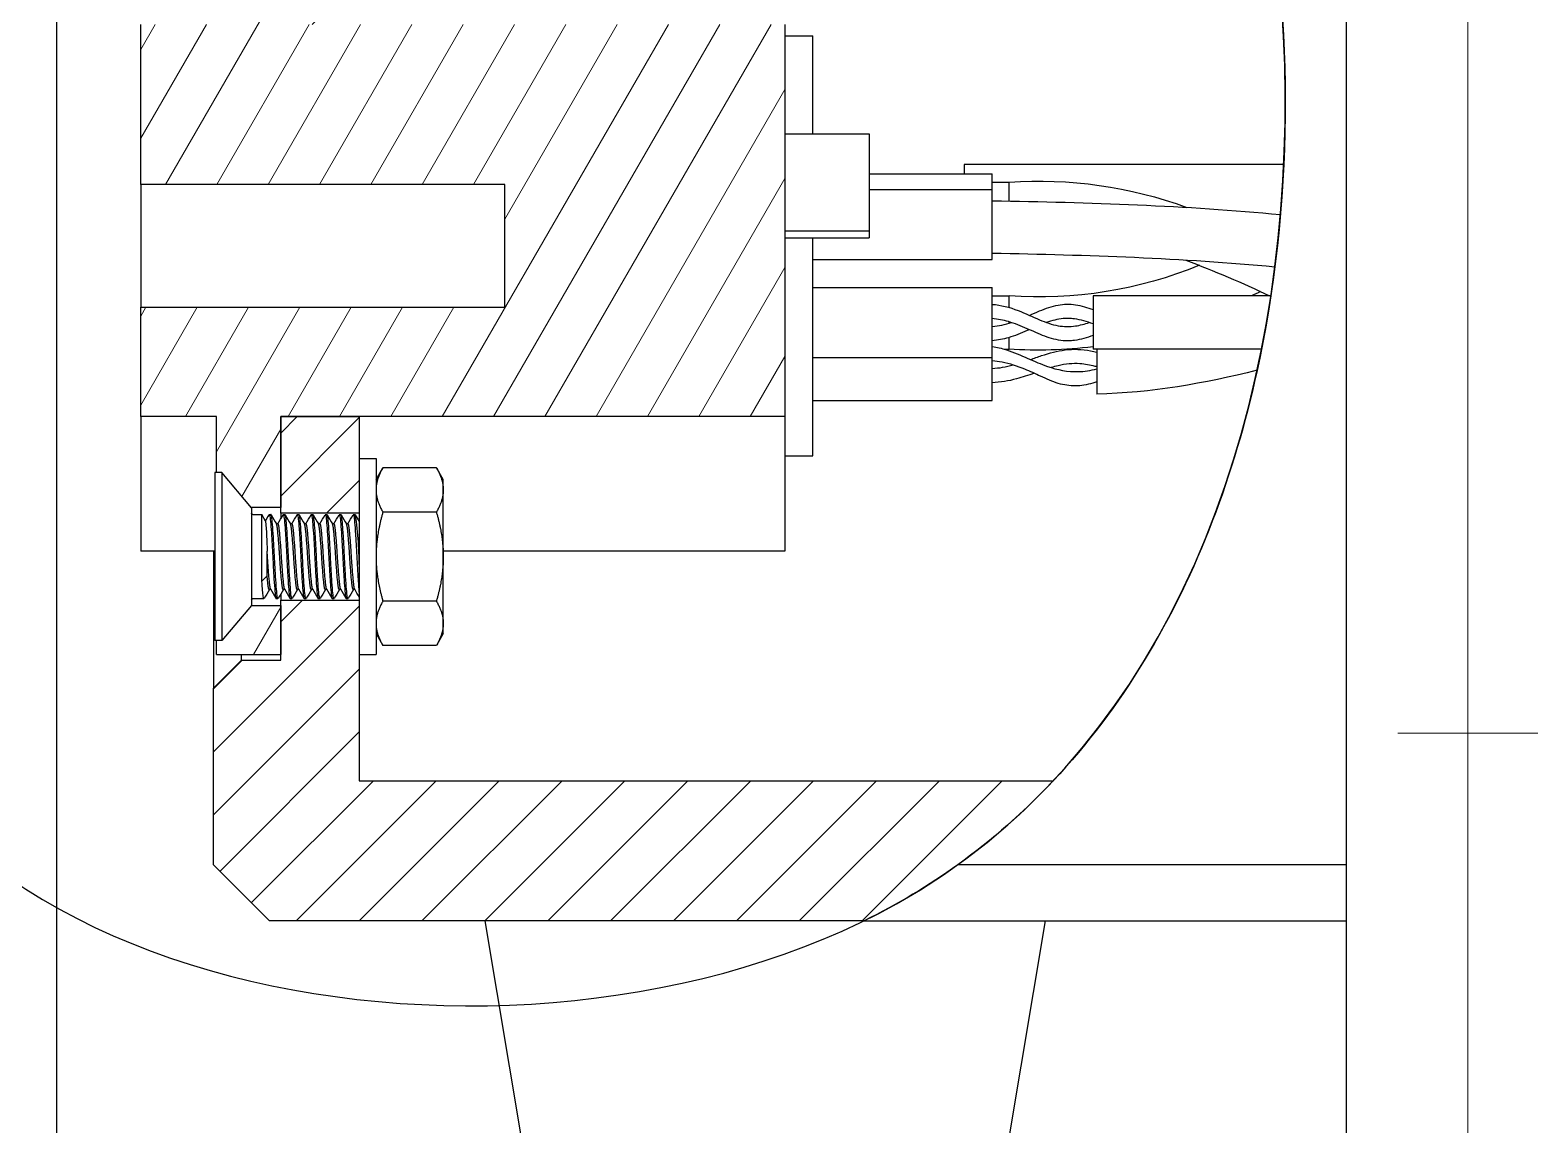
# Model space of a CAD drawing. Header units: millimetres. Extents: x 0 to 297, y 0 to 214.
# Drawn here: x 184.3 to 292, y 72 to 150.2 of the extents above; entities that cross this region are included whole.
import ezdxf

# ---------------------------------------------------------------- set-up
doc = ezdxf.new("R2010")
doc.units = ezdxf.units.MM
doc.header["$LTSCALE"] = 0.75
for name, color, linetype, lineweight in [('BORDER', 7, 'Continuous', 13), ('Breakout Section', 7, 'Continuous', 25), ('Crop Outlines', 7, 'ZIGZAG', 13), ('Crop Window', 7, 'Continuous', 25), ('Visible', 7, 'Continuous', 25)]:
    doc.layers.add(name, color=color, linetype=linetype, lineweight=lineweight)
doc.layers.add('Hatching', color=18, linetype='Continuous', lineweight=18, true_color=0x000000)
doc.linetypes.add('ZIGZAG', pattern='A,0.00254,-5.08,[131,ltypeshp.shx,S=5.08,R=0,X=-5.08,Y=0],-10.16,[131,ltypeshp.shx,S=5.08,R=180,X=5.08,Y=0],-5.08', length=20.32254)

# ---------------------------------------------------------------- blocks, each defined once
blk = doc.blocks.new('ISO_A4(L)_SHEET')
at = {"layer": 'BORDER'}
for p, q in [((287, 10), (287, 200)), ((292, 100), (282, 100))]:
    blk.add_line(p, q, dxfattribs=at)
blk = doc.blocks.new('*C7')
at = {"layer": 'Crop Window', "transparency": 33554432}
blk.add_lwpolyline([(186.244682, 68.601484), (186.244682, 197.001484), (278.304116, 197.001484), (278.304116, 68.601484)], close=True, dxfattribs=at)
blk = doc.blocks.new('*O10')
at = {"layer": 'Crop Outlines', "ltscale": 0.3}
for p, q in [((278.304116, 193.001484), (278.304116, 197.001484)), ((278.304116, 181.601484), (278.304116, 193.001484)), ((278.304116, 140.601484), (278.304116, 181.601484)), ((278.304116, 90.601484), (278.304116, 140.601484)), ((278.304116, 86.601484), (278.304116, 90.601484))]:
    blk.add_line(p, q, dxfattribs=at)

msp = doc.modelspace()

# ---------------------------------------------------------------- hatches: boundary and pattern name
at = {"layer": 'Hatching'}
h = msp.add_hatch(dxfattribs=at)
h.set_pattern_fill('ANSI31', color=256, style=0)
h.set_pattern_definition([(45, (0, 0), (-2.245064030267288, 2.245064030267288), [])])
edge = h.paths.add_edge_path(flags=0)
edge.add_line((202.24468156034, 150.6000549425172), (207.84468156034, 150.6000549425172))
edge.add_line((207.84468156034, 150.6000549425172), (207.84468156034, 181.6014835868408))
edge.add_line((201.8789961353907, 181.6014835868408), (207.84468156034, 181.6014835868408))
edge.add_line((206.8789961353911, 186.6014835868395), (201.8789961353907, 181.6014835868408))
edge.add_line((197.44468156034, 186.6014835868395), (206.8789961353911, 186.6014835868395))
edge.add_line((197.44468156034, 170.0014835868395), (197.44468156034, 186.6014835868395))
edge.add_line((199.44468156034, 168.0014835868395), (197.44468156034, 170.0014835868395))
edge.add_line((199.44468156034, 168.0014835868395), (202.24468156034, 168.0014835868395))
edge.add_line((202.24468156034, 168.0014835868395), (202.24468156034, 150.6000549425172))
edge = h.paths.add_edge_path(flags=0)
edge.add_line((207.84468156034, 96.60148358683949), (207.84468156034, 109.5014835868395))
edge.add_line((207.84468156034, 109.5014835868395), (202.24468156034, 109.5014835868395))
edge.add_line((202.24468156034, 109.5014835868395), (202.24468156034, 105.2014835868395))
edge.add_line((202.24468156034, 105.2014835868395), (199.44468156034, 105.2014835868395))
edge.add_line((199.44468156034, 105.2014835868395), (197.44468156034, 103.2014835868397))
edge.add_line((197.44468156034, 103.2014835868397), (197.44468156034, 90.60148358683948))
edge.add_line((197.44468156034, 90.60148358683948), (201.44468156034, 86.60148358683949))
edge.add_line((201.44468156034, 86.60148358683949), (243.9009896292354, 86.6014835868395))
edge.add_spline(control_points=[(243.9009896292354, 86.60148358683949), (246.3193652980258, 87.78821001353509), (248.5324737055122, 89.1224512662513), (250.5880764312827, 90.60148358683949)], knot_values=[0.0693507727793207, 0.0693507727793207, 0.0693507727793207, 0.0693507727793207, 0.5112184301370726, 0.5112184301370726, 0.5112184301370726, 0.5112184301370726], degree=3, periodic=0)
edge.add_spline(control_points=[(250.5880764312827, 90.60148358683949), (253.0484598131086, 92.37176074065805), (255.3190414181598, 94.37495371804329), (257.4023670131112, 96.59467040065984), (257.4055631613344, 96.59807677671347), (257.408758794931, 96.60148358677085)], knot_values=[4.318855375816085, 4.318855375816085, 4.318855375816085, 4.318855375816085, 4.72297169434341, 4.72297169434341, 4.723592724905296, 4.723592724905296, 4.723592724905296, 4.723592724905296], degree=3, periodic=0)
edge.add_line((257.408758794931, 96.60148358677085), (207.84468156034, 96.60148358683949))
h.paths.add_polyline_path([(202.24468156034, 115.7014835868395), (207.84468156034, 115.7014835868395), (207.84468156034, 122.6029122311618), (202.24468156034, 122.6029122311618)], flags=0)
h = msp.add_hatch(dxfattribs=at)
h.set_pattern_fill('ANSI31', color=256, angle=15, style=0)
h.set_pattern_definition([(60, (0, 0), (-2.749630657015592, 1.5875), [])])
h.paths.add_polyline_path([(198.0446501027049, 106.6014835868399), (197.6446815603399, 106.6014835868399), (197.6446815603399, 105.6014835868397), (202.2446815603399, 105.6014835868397), (202.2446815603399, 109.1014835868397), (200.1446501027049, 109.1014835868397), (200.1306612189385, 109.0874948288028)], flags=0)
edge = h.paths.add_edge_path(flags=0)
edge.add_line((192.2446815603399, 130.4140013931085), (218.2446815603399, 130.4140013931085))
edge.add_line((192.2446815603399, 122.6029122311621), (192.2446815603399, 130.4140013931085))
edge.add_line((197.6446815603399, 122.6029122311621), (192.2446815603399, 122.6029122311621))
edge.add_line((197.6446815603399, 118.6014835868399), (197.6446815603399, 122.6029122311621))
edge.add_line((198.0446501027048, 118.6014835868399), (197.6446815603399, 118.6014835868399))
edge.add_line((200.1306612189409, 116.1154723448742), (198.0446501027048, 118.6014835868399))
edge.add_line((200.1446501027049, 116.1014835868397), (200.1306612189409, 116.1154723448742))
edge.add_line((202.2446815603399, 116.1014835868397), (200.1446501027049, 116.1014835868397))
edge.add_line((202.2446815603399, 122.6029122311621), (202.2446815603399, 116.1014835868397))
edge.add_line((238.2446815603399, 122.6029122311621), (202.2446815603399, 122.6029122311621))
edge.add_line((238.2446815603399, 150.6000549425173), (238.2446815603399, 122.6029122311621))
edge.add_line((202.2446815603399, 150.6000549425173), (238.2446815603399, 150.6000549425173))
edge.add_line((202.2446815603399, 167.6014835868397), (202.2446815603399, 150.6000549425173))
edge.add_line((197.6446815603399, 167.6014835868397), (202.2446815603399, 167.6014835868397))
edge.add_line((197.6446815603399, 150.6000549425173), (197.6446815603399, 167.6014835868397))
edge.add_line((192.2446815603399, 150.6000549425173), (197.6446815603399, 150.6000549425173))
edge.add_line((192.2446815603399, 139.1889657805709), (192.2446815603399, 150.6000549425173))
edge.add_line((218.2446815603399, 139.1889657805709), (192.2446815603399, 139.1889657805709))
edge.add_line((218.2446815603399, 130.4140013931085), (218.2446815603399, 139.1889657805709))

# ---------------------------------------------------------------- linework, layer by layer
at = {"layer": 'Breakout Section', "transparency": 33554432}
msp.add_open_spline([(173.8394895117567, 174.9314690643713, 167.9991811031286), (162.962095549413, 174.9525402830328, 167.9991811031286), (215.0918997829798, 214.7290575024078, 167.9991811031286), (277.9464412430489, 207.9629080729844, 167.9991811031286), (285.6515171764619, 61.59111138411664, 167.9991811031286), (134.0319067806844, 87.35072809137225, 167.9991811031286), (194.8784407107244, 174.8907133150821, 167.9991811031286), (173.8394895117568, 174.9314690643712, 167.9991811031286)], degree=3, knots=[0, 0, 0, 0, 32.61077154173087, 91.66041328903849, 202.6837762916687, 282.9679884740416, 346.0434303861589, 346.0434303861589, 346.0434303861589, 346.0434303861589], dxfattribs=at)
at = {"layer": 'Visible', "extrusion": (0, 1, 0)}
for p, q in [((192.244682, 139.188966), (192.244682, 150.600055)), ((238.244682, 150.600055), (238.244682, 122.602912)), ((238.244682, 149.801484), (240.244682, 149.801484)), ((240.244682, 142.801484), (240.244682, 149.801484)), ((238.244682, 142.801484), (244.244682, 142.801484)), ((244.244682, 142.801484), (244.244682, 135.87328)), ((251.044682, 140.601484), (251.044682, 139.941484)), ((273.85528, 140.601484), (251.044682, 140.601484)), ((218.244682, 139.188966), (192.244682, 139.188966)), ((192.244682, 139.188966), (192.244682, 130.414001)), ((218.244682, 130.414001), (218.244682, 139.188966)), ((244.244682, 139.941484), (253.044682, 139.941484)), ((253.044682, 138.821484), (253.044682, 139.941484)), ((253.044682, 139.341484), (254.244682, 139.341484)), ((254.244682, 137.998853), (254.244682, 139.341484)), ((254.244682, 137.998853), (254.244682, 139.341484)), ((244.244682, 138.821484), (253.044682, 138.821484)), ((253.044682, 133.821484), (253.044682, 138.821484)), ((238.244682, 135.87328), (244.244682, 135.87328)), ((244.244682, 135.87328), (244.244682, 135.37328)), ((238.244682, 135.37328), (244.244682, 135.37328)), ((240.244682, 119.801484), (240.244682, 135.37328)), ((240.244682, 133.821484), (253.044682, 133.821484)), ((240.244682, 131.821484), (253.044682, 131.821484)), ((253.044682, 126.821484), (253.044682, 131.821484)), ((192.244682, 130.414001), (218.244682, 130.414001)), ((192.244682, 122.602912), (192.244682, 130.414001)), ((253.044682, 131.221484), (254.244682, 131.221484)), ((254.244682, 130.395113), (254.244682, 131.221484)), ((254.244682, 130.395113), (254.244682, 131.221484)), ((260.244682, 131.221484), (260.244682, 127.421484)), ((272.935887, 131.221484), (260.244682, 131.221484)), ((254.244682, 129.269054), (254.244682, 129.375887)), ((254.244682, 129.269054), (254.244682, 129.375887)), ((254.244682, 127.421484), (254.244682, 128.24588)), ((254.244682, 127.421484), (254.244682, 128.24588)), ((253.891717, 127.421484), (254.244682, 127.421484)), ((272.271277, 127.421484), (260.244682, 127.421484)), ((260.512069, 127.421484), (260.512069, 124.208202)), ((240.244682, 126.821484), (253.044682, 126.821484)), ((253.044682, 123.761484), (253.044682, 126.821484)), ((240.244682, 123.761484), (253.044682, 123.761484)), ((197.644682, 122.602912), (192.244682, 122.602912)), ((192.244682, 122.602912), (192.244682, 113.001484)), ((197.644682, 118.601484), (197.644682, 122.602912)), ((202.244682, 122.602912), (202.244682, 116.101484)), ((238.244682, 122.602912), (202.244682, 122.602912)), ((202.244682, 115.701484), (202.244682, 122.602912)), ((202.244682, 122.602912), (207.844682, 122.602912)), ((207.844682, 122.602912), (207.844682, 119.601484)), ((238.244682, 122.602912), (238.244682, 113.001484)), ((207.844682, 119.601484), (207.844682, 105.601484)), ((207.844682, 119.601484), (209.044682, 119.601484)), ((209.044682, 119.601484), (209.044682, 105.601484)), ((238.244682, 119.801484), (240.244682, 119.801484)), ((197.54465, 118.601484), (197.54465, 106.601484)), ((198.04465, 118.601484), (197.54465, 118.601484)), ((198.04465, 118.601484), (198.04465, 106.601484)), ((200.14465, 116.098801), (198.04465, 118.601484)), ((209.044682, 118.101484), (209.535922, 118.952337)), ((213.353441, 118.952337), (209.535922, 118.952337)), ((213.844682, 118.101484), (213.353441, 118.952337)), ((213.844682, 117.364623), (213.844682, 118.101484)), ((213.844682, 112.601484), (213.844682, 117.364623)), ((200.14465, 116.101484), (200.130661, 116.115472)), ((202.244682, 116.101484), (200.14465, 116.101484)), ((200.14465, 116.098801), (200.14465, 116.101484)), ((200.14465, 116.098801), (200.14465, 109.104166)), ((200.2384, 115.601484), (200.89465, 115.601484)), ((200.89465, 110.849195), (200.89465, 115.601484)), ((201.15715, 115.14682), (200.89465, 115.601484)), ((201.41965, 115.601484), (201.54465, 115.601484)), ((207.844682, 115.701484), (202.244682, 115.701484)), ((202.244682, 115.701484), (202.244682, 115.313665)), ((202.41965, 115.601484), (202.54465, 115.601484)), ((203.41965, 115.601484), (203.54465, 115.601484)), ((204.41965, 115.601484), (204.54465, 115.601484)), ((205.41965, 115.601484), (205.54465, 115.601484)), ((206.41965, 115.601484), (206.54465, 115.601484)), ((207.41965, 115.601484), (207.54465, 115.601484)), ((213.353441, 115.77691), (209.535922, 115.77691)), ((202.04465, 114.951965), (201.929773, 114.951965)), ((203.04465, 114.951965), (202.929773, 114.951965)), ((204.04465, 114.951965), (203.929773, 114.951965)), ((205.04465, 114.951965), (204.929773, 114.951965)), ((206.04465, 114.951965), (205.929773, 114.951965)), ((207.04465, 114.951965), (206.929773, 114.951965)), ((197.54465, 113.001484), (192.244682, 113.001484)), ((197.444682, 113.001484), (197.444682, 112.601479)), ((197.444682, 112.601479), (197.444682, 103.201484)), ((201.26965, 111.228576), (201.26965, 112.989938)), ((238.244682, 113.001484), (213.844682, 113.001484)), ((213.844682, 107.838344), (213.844682, 112.601484)), ((201.26965, 111.228576), (200.89465, 110.849195)), ((201.534528, 110.251003), (201.41965, 110.251003)), ((202.244682, 109.932471), (202.244682, 109.501484)), ((202.534528, 110.251003), (202.41965, 110.251003)), ((203.534528, 110.251003), (203.41965, 110.251003)), ((204.534528, 110.251003), (204.41965, 110.251003)), ((205.534528, 110.251003), (205.41965, 110.251003)), ((206.534528, 110.251003), (206.41965, 110.251003)), ((207.534528, 110.251003), (207.41965, 110.251003)), ((200.14465, 109.104166), (198.04465, 106.601484)), ((200.130661, 109.087495), (200.14465, 109.101484)), ((200.14465, 109.101484), (200.14465, 109.104166)), ((200.14465, 109.101484), (202.244682, 109.101484)), ((200.2384, 109.601484), (200.89465, 109.601484)), ((200.89465, 109.601484), (200.89465, 109.635426)), ((200.903154, 109.616214), (200.89465, 109.601484)), ((200.903758, 109.615152), (200.899184, 109.62304)), ((200.91965, 109.601484), (201.04465, 109.601484)), ((201.91965, 109.601484), (202.04465, 109.601484)), ((202.244682, 109.501484), (207.844682, 109.501484)), ((202.244682, 105.201484), (202.244682, 109.501484)), ((202.244682, 109.101484), (202.244682, 105.601484)), ((202.91965, 109.601484), (203.04465, 109.601484)), ((203.91965, 109.601484), (204.04465, 109.601484)), ((204.91965, 109.601484), (205.04465, 109.601484)), ((205.91965, 109.601484), (206.04465, 109.601484)), ((206.91965, 109.601484), (207.04465, 109.601484)), ((213.353441, 109.426057), (209.535922, 109.426057)), ((213.844682, 107.101484), (213.844682, 107.838344)), ((198.04465, 106.601484), (197.54465, 106.601484)), ((197.644682, 105.601484), (197.644682, 106.601484)), ((209.044682, 107.101484), (209.535922, 106.250631)), ((213.844682, 107.101484), (213.353441, 106.250631)), ((197.644682, 105.601484), (202.244682, 105.601484)), ((199.444682, 105.201484), (199.444682, 105.601484)), ((207.844682, 105.601484), (207.844682, 96.601484)), ((207.844682, 105.601484), (209.044682, 105.601484)), ((213.353441, 106.250631), (209.535922, 106.250631)), ((199.444682, 105.201484), (197.444682, 103.201484)), ((199.444682, 105.201484), (202.244682, 105.201484)), ((197.444682, 90.601484), (197.444682, 103.201484)), ((207.844682, 96.601484), (257.408759, 96.601484)), ((201.444682, 86.601484), (197.444682, 90.601484)), ((278.304116, 90.601484), (250.588076, 90.601484)), ((224.844682, 86.601484), (201.444682, 86.601484)), ((219.426881, 71.108287), (216.844682, 86.601484)), ((243.90099, 86.601484), (224.844682, 86.601484)), ((243.90099, 86.601484), (278.304116, 86.601484)), ((254.262482, 71.108287), (256.844682, 86.601484))]:
    msp.add_line(p, q, dxfattribs=at)
at = {"layer": 'Visible', "extrusion": (2e-16, 0, -1)}
for centre, radius, start, end in [((-256.374205, 108.729962), 30.68582766808495, 86.020568, 110.11878), ((-243.232238, 69.800534), 68.18869763634297, 110.27243, 115.743211), ((-256.377918, 161.306703), 30.16150774890195, 247.671826, 274.055852), ((-256.369812, 158.281144), 30.93274659138561, 262.803792, 273.939416), ((-200.2384, 115.695234), 0.09375, 270, 0), ((-179.887163, 111.642933), 27.94536797302452, 171.854711, 179.983761), ((-176.112628, 112.828579), 25.15385966502632, 174.711501, 179.632507), ((-200.2384, 109.507734), 0.09375, 0, 90)]:
    msp.add_arc(centre, radius, start, end, dxfattribs=at)
at = {"layer": 'Visible'}
for points, knots in [([(266.7617930775596, 181.6014835868405), (269.2883902211979, 175.734849170471), (271.2020530313057, 169.2304388521442), (274.5552738146507, 150.4702984354733), (274.537849399374, 137.6318904811127), (270.3360468322935, 118.5541677659978), (267.7366827475708, 111.4922616605119), (262.0229348437133, 102.1019033782636), (259.8640546672323, 99.21751973659362), (255.3190414181554, 94.37495371804329), (253.0484598131043, 92.37176074065805), (250.5880764312788, 90.60148358683949)], [0.3268708857280615, 0.3268708857280615, 0.3268708857280615, 0.3268708857280615, 1.24631447015378, 1.24631447015378, 2.858114401011116, 2.858114401011116, 3.840611870417506, 3.840611870417506, 4.319476406377971, 4.319476406377971, 4.723592724905296, 4.723592724905296, 4.723592724905296, 4.723592724905296]), ([(253.0446815603355, 130.6188932521266), (253.6606830997552, 130.5751159671615), (254.2819030297396, 130.411220267565), (255.3962233626917, 129.977460208587), (255.9079294345174, 129.7289072919669), (256.8530345592808, 129.330793983327), (257.3001039236551, 129.1725260825742), (258.1575798321865, 129.0187234074599), (258.578646249247, 129.0135322485305), (259.3153382450182, 129.1244157182007), (259.6378239089536, 129.2119219429763), (259.9601221289849, 129.3213025796777)], [0.6667456304042831, 0.6667456304042831, 0.6667456304042831, 0.6667456304042831, 0.7658713672856584, 0.7658713672856584, 0.848747099627764, 0.848747099627764, 0.921809834650987, 0.921809834650987, 0.9907168894665858, 0.9907168894665858, 1.043384153651822, 1.043384153651822, 1.043384153651822, 1.043384153651822]), ([(255.6947898097569, 129.8320835868456), (255.9344018558404, 129.9390720099918), (256.1733574494974, 130.0470679996593), (256.8530345592371, 130.3333731903531), (257.3001039236114, 130.4916410911101), (258.1575798321355, 130.6454437662345), (258.578646249196, 130.6506349251701), (259.4093085404347, 130.5256074815456), (259.8280229994852, 130.3972914879329), (260.2446815603252, 130.2410042609889)], [0.8096659005842948, 0.8096659005842948, 0.8096659005842948, 0.8096659005842948, 0.848747099626885, 0.848747099626885, 0.9218098346498365, 0.9218098346498365, 0.9907168894649045, 0.9907168894649045, 1.058891821365043, 1.058891821365043, 1.058891821365043, 1.058891821365043]), ([(260.2446815603034, 128.4020858031325), (259.7980318670234, 128.2350574976651), (259.3493175622279, 128.0996451453886), (258.8408358531633, 128.0342210888475), (258.7738468267089, 128.0272902057852), (258.5055911842428, 128.0065845689414), (258.3039720556517, 128.0071752885567), (257.6676380041718, 128.0611653802956), (257.2271157754294, 128.1799773726324), (256.3768035141329, 128.4992704794221), (255.9570457951922, 128.6957398952769), (255.102110249707, 129.073926148844), (254.6579550204224, 129.2560830759599), (253.8285058516085, 129.4966834809553), (253.4365831517935, 129.5690949254116), (253.0446815603391, 129.5973784048474)], [1.037689371870492, 1.037689371870492, 1.037689371870492, 1.037689371870492, 1.110576737918217, 1.110576737918217, 1.121638381115877, 1.121638381115877, 1.154903371801295, 1.154903371801295, 1.226963282019069, 1.226963282019069, 1.295435008866632, 1.295435008866632, 1.367277386661116, 1.367277386661116, 1.43019008301973, 1.43019008301973, 1.43019008301973, 1.43019008301973]), ([(260.2446815603107, 129.2196813705563), (259.7980318670015, 129.3867096760391), (259.349317562177, 129.522122028325), (258.8408358531014, 129.587546084857), (258.7738468266725, 129.5944769679162), (258.5055911842974, 129.6151826047519), (258.3039720557754, 129.6145918851415), (257.70737419742, 129.5639732312922), (257.3074876157734, 129.4627962027899), (256.9105967333853, 129.3217465073659)], [1.037689371868397, 1.037689371868397, 1.037689371868397, 1.037689371868397, 1.11057673792138, 1.11057673792138, 1.121638381115246, 1.121638381115246, 1.154903371789204, 1.154903371789204, 1.220386216727899, 1.220386216727899, 1.220386216727899, 1.220386216727899]), ([(255.6958300656333, 128.8108835868456), (255.6438062560847, 128.787631066989), (255.5918066495433, 128.7644613862496), (255.1021102499217, 128.5478410249341), (254.6579550206479, 128.3656840978059), (253.8285058517649, 128.1250836927501), (253.4365831518698, 128.0526722482654), (253.0446815603355, 128.0243887688218)], [1.286907220472206, 1.286907220472206, 1.286907220472206, 1.286907220472206, 1.295435008853994, 1.295435008853994, 1.367277386647176, 1.367277386647176, 1.430190083019059, 1.430190083019059, 1.430190083019059, 1.430190083019059]), ([(253.0446815603355, 127.60256720713), (253.3804466749025, 127.5582461341903), (253.7171352737278, 127.4792456551293), (254.5651528953167, 127.209278031533), (255.0862335291167, 126.9765433419358), (256.0559827829202, 126.5480484361562), (256.5167590837845, 126.3485588888807), (257.6967487041911, 125.9428821144153), (258.4410518600525, 125.7943624906096), (259.6215137270665, 125.8249918913921), (260.0703383716064, 125.8961925642045), (260.5120691443808, 126.0125986773585)], [0.6747471880967771, 0.6747471880967771, 0.6747471880967771, 0.6747471880967771, 0.729496439632949, 0.729496439632949, 0.8131504305882602, 0.8131504305882602, 0.8887225470365807, 0.8887225470365807, 1.005057677372907, 1.005057677372907, 1.075549023270737, 1.075549023270737, 1.075549023270737, 1.075549023270737]), ([(255.7602048912086, 126.6789793194195), (256.0294143991305, 126.7723633811593), (256.2985220279297, 126.8668862679304), (257.1245493872047, 127.1374036168844), (257.6871168932848, 127.2906599947343), (258.8484200486018, 127.439711738319), (259.4583028992675, 127.4181963614472), (260.2095947680173, 127.2794993211618), (260.3606786633754, 127.2461220915979), (260.5120691443881, 127.2086027158342)], [0.8186117919066129, 0.8186117919066129, 0.8186117919066129, 0.8186117919066129, 0.8611103000255608, 0.8611103000255608, 0.9500534923348379, 0.9500534923348379, 1.046725088577685, 1.046725088577685, 1.070999625540218, 1.070999625540218, 1.070999625540218, 1.070999625540218]), ([(260.5120691443881, 125.0880027632365), (260.41313325804, 125.0541739546035), (260.3143993840313, 125.0225076367075), (259.8009443409901, 124.8713732596071), (259.3860868908741, 124.7978576377162), (258.5738502796449, 124.7879066949288), (258.1668646673934, 124.8518419560325), (257.3457857598587, 125.0976711137346), (256.9193417764, 125.2866341667214), (256.1240404797936, 125.6551588753118), (255.7485598310123, 125.8323955984545), (254.8398209641709, 126.2045497584716), (254.2953177527488, 126.3810350615138), (253.5132376797155, 126.535408770078), (253.2796025628922, 126.5689923791495), (253.0446815603355, 126.59115259524)], [1.049977361978341, 1.049977361978341, 1.049977361978341, 1.049977361978341, 1.066041190689818, 1.066041190689818, 1.133903202985149, 1.133903202985149, 1.20193895084171, 1.20193895084171, 1.271905427120719, 1.271905427120719, 1.333657618894676, 1.333657618894676, 1.420824643839337, 1.420824643839337, 1.45744374592255, 1.45744374592255, 1.45744374592255, 1.45744374592255]), ([(260.5120691443917, 126.1538895677409), (260.4723829590512, 126.1647963477725), (260.4327800953761, 126.1754376301258), (260.0260304678159, 126.2819300530591), (259.6614944919856, 126.3517157641432), (258.7893377361433, 126.4148336526025), (258.2712738372975, 126.3605073166767), (257.5831423516247, 126.1979201725165), (257.4162257753196, 126.1521703878799), (257.2485521973358, 126.1020229522587)], [1.053454387265511, 1.053454387265511, 1.053454387265511, 1.053454387265511, 1.059857424003224, 1.059857424003224, 1.119365629486405, 1.119365629486405, 1.203704632856462, 1.203704632856462, 1.230400304675528, 1.230400304675528, 1.230400304675528, 1.230400304675528]), ([(256.0361247686997, 125.6956840115851), (255.616543540069, 125.5499181083236), (255.1949782702068, 125.4080283093909), (254.2013914012896, 125.1425014298593), (253.6210606884306, 125.0446029055227), (253.0446815603355, 125.0236445198686)], [1.294529427521915, 1.294529427521915, 1.294529427521915, 1.294529427521915, 1.361057931773358, 1.361057931773358, 1.452383152735624, 1.452383152735624, 1.452383152735624, 1.452383152735624]), ([(201.4037584075777, 115.5878142526298), (201.4193080357363, 115.61462318814), (201.4350211910714, 115.6020037532279), (201.4721384547411, 115.4764464197704), (201.4918090431856, 115.3261182032559), (201.5305746866652, 114.8969724147318), (201.5512624420662, 114.6268411257034), (201.5945320520332, 113.9847745113327), (201.6167310827041, 113.6155723060677), (201.6581158201225, 112.8495307848505), (201.6758036554384, 112.4612683991365), (201.7161299230393, 111.7003107153027), (201.7376077034787, 111.3350368941292), (201.7812108840299, 110.6698183330296), (201.8029114850942, 110.3783151368646), (201.8421229564447, 109.930348100927), (201.8603034531552, 109.7724826396314), (201.8935763843765, 109.6290489309341), (201.9066059070501, 109.6014853100806), (201.9196501041915, 109.6014847319906)], [-10.77711651478683, -10.77711651478683, -10.77711651478683, -10.77711651478683, -10.73486291052373, -10.73486291052373, -10.67535260398629, -10.67535260398629, -10.61794444065884, -10.61794444065884, -10.55828443771215, -10.55828443771215, -10.50064491777697, -10.50064491777697, -10.44256706620781, -10.44256706620781, -10.38299434699839, -10.38299434699839, -10.32610006942801, -10.32610006942801, -10.29078274801519, -10.29078274801519, -10.29078274801519, -10.29078274801519]), ([(202.0605417999795, 109.6151529071062), (202.0546270811538, 109.6049545510545), (202.0486750046802, 109.6004373765423), (202.0212733078115, 109.6061771358219), (202.0000816517022, 109.6850803900478), (201.9603662753434, 109.98429243126), (201.9421879914808, 110.2028018077795), (201.9000578144442, 110.7574443872306), (201.8778720159899, 111.0901891311659), (201.8350385079466, 111.80908310103), (201.8147505621818, 112.1862824350051), (201.7770289789587, 112.9652676952041), (201.756213687142, 113.3597837420903), (201.7127862176348, 114.0912403641547), (201.6908609034508, 114.4218368798402), (201.6493356336905, 114.9730099567793), (201.6313717075464, 115.1914353030093), (201.5918423841394, 115.5060784165379), (201.5700549717512, 115.5929827487572), (201.5468589546145, 115.6012860709833), (201.5457542946024, 115.6014835863619), (201.5446501041915, 115.6014835781153)], [-1.103998584190991, -1.103998584190991, -1.103998584190991, -1.103998584190991, -1.087850444684875, -1.087850444684875, -1.029809187018044, -1.029809187018044, -0.9713168351593905, -0.9713168351593905, -0.9117242251456183, -0.9117242251456183, -0.8543638416275495, -0.8543638416275495, -0.7946196834487198, -0.7946196834487198, -0.7358047075899103, -0.7358047075899103, -0.678691168736468, -0.678691168736468, -0.6189285643669759, -0.6189285643669759, -0.6159393068901001, -0.6159393068901001, -0.6159393068901001, -0.6159393068901001]), ([(202.4037584100479, 115.5878137864315), (202.4161310861782, 115.6091458209399), (202.4286262322603, 115.6055489168336), (202.4629212170367, 115.5257789763192), (202.4840186855036, 115.3969111472533), (202.5215034066641, 115.0068391495821), (202.5417003740731, 114.7547446473122), (202.5844280941819, 114.1438338740516), (202.6066040280239, 113.7871850187325), (202.6488879356475, 113.02998637273), (202.6672224326903, 112.6374897779544), (202.706806062346, 111.8672015784841), (202.72793177735, 111.4965665168987), (202.7716073250776, 110.8071477756745), (202.7937456764412, 110.4978686917188), (202.8341407664484, 110.0124141821269), (202.8517958830125, 109.8349550409368), (202.8875619334613, 109.6433271604258), (202.9035791674178, 109.6014851797335), (202.9196501041915, 109.6014841355972)], [-9.83293760178511, -9.83293760178511, -9.83293760178511, -9.83293760178511, -9.799260033790528, -9.799260033790528, -9.73966882118169, -9.73966882118169, -9.682502281711367, -9.682502281711367, -9.623114413265945, -9.623114413265945, -9.564604574038736, -9.564604574038736, -9.506755583576625, -9.506755583576625, -9.446610108039401, -9.446610108039401, -9.389399322653507, -9.389399322653507, -9.345844016316885, -9.345844016316885, -9.345844016316885, -9.345844016316885]), ([(203.0605417969018, 109.6151534872443), (203.0514609929523, 109.599496369023), (203.0423027888028, 109.597247954003), (203.0118889987861, 109.6350817416773), (202.9910941034323, 109.7347685168111), (202.952135933705, 110.0749517955008), (202.9328340190405, 110.3162605664811), (202.8898545935263, 110.9073310365537), (202.8677578544594, 111.2508097186506), (202.825545491356, 111.9824644892848), (202.8065780624674, 112.3619078741191), (202.7682003194241, 113.1386417300485), (202.746751989067, 113.5282283753437), (202.7031753831798, 114.2391991445091), (202.6814797424559, 114.5551520422548), (202.6406249071842, 115.075223983938), (202.623029694194, 115.2764825506529), (202.5844236968842, 115.5369568363032), (202.5646071472729, 115.601482980283), (202.5446501041915, 115.601483519015)], [-2.051152318280744, -2.051152318280744, -2.051152318280744, -2.051152318280744, -2.026365018047387, -2.026365018047387, -1.968702964730122, -1.968702964730122, -1.909292874983241, -1.909292874983241, -1.850137024216977, -1.850137024216977, -1.793069401899011, -1.793069401899011, -1.733321932372386, -1.733321932372386, -1.674813507588264, -1.674813507588264, -1.617385929738825, -1.617385929738825, -1.563302596588231, -1.563302596588231, -1.563302596588231, -1.563302596588231]), ([(203.4037584097896, 115.5878138356261), (203.4128873810514, 115.6035539152354), (203.4220935259254, 115.6057408222706), (203.4533190652692, 115.5664138697236), (203.4748333174611, 115.4600756927007), (203.5134183703412, 115.1105614862409), (203.5321612152002, 114.8769523541798), (203.574253415758, 114.2984807044342), (203.5963253964801, 113.9556291507271), (203.6394523594718, 113.2086987931267), (203.6590186472167, 112.8115788331091), (203.6978371058758, 112.032690335624), (203.7185544794011, 111.6580646252904), (203.7618542399796, 110.952136758178), (203.7840519940255, 110.6300561969663), (203.8253762853638, 110.1082651731016), (203.8430427436178, 109.9095624802419), (203.8812830859933, 109.6614943712666), (203.9004040153777, 109.6014841281964), (203.9196501041915, 109.6014836505874)], [-8.887660225937228, -8.887660225937228, -8.887660225937228, -8.887660225937228, -8.862794279817605, -8.862794279817605, -8.803168566391577, -8.803168566391577, -8.74623281883304, -8.74623281883304, -8.687260990546593, -8.687260990546593, -8.627763743890817, -8.627763743890817, -8.570271088400961, -8.570271088400961, -8.510521735367883, -8.510521735367883, -8.4528606623071, -8.4528606623071, -8.40081869827425, -8.40081869827425, -8.40081869827425, -8.40081869827425]), ([(204.0605417968327, 109.6151535004461), (204.0481668923567, 109.5938176126522), (204.0356686072591, 109.5974180290789), (204.00225704068, 109.6751674510309), (203.9819395439699, 109.795857457713), (203.9441406707774, 110.1756050710015), (203.9234151303062, 110.4364412867242), (203.8800003759607, 111.0574224368297), (203.8580640331275, 111.409926280926), (203.8165016185849, 112.1527827608082), (203.7985002837449, 112.5348835229731), (203.7590312003595, 113.3086037246229), (203.7372598253059, 113.6920721351178), (203.693665708357, 114.3807119232801), (203.672264452096, 114.6812899674057), (203.6321089141384, 115.1700197675103), (203.6143239863922, 115.3539518202076), (203.5778777304622, 115.5565991011413), (203.5612946955443, 115.6014818535488), (203.5446501041915, 115.6014830259547)], [-2.998253235610432, -2.998253235610432, -2.998253235610432, -2.998253235610432, -2.964439979311261, -2.964439979311261, -2.907049673182708, -2.907049673182708, -2.847290502886859, -2.847290502886859, -2.788443486915256, -2.788443486915256, -2.731325983921597, -2.731325983921597, -2.671549872064859, -2.671549872064859, -2.613354814520865, -2.613354814520865, -2.55536586769928, -2.55536586769928, -2.510178652949642, -2.510178652949642, -2.510178652949642, -2.510178652949642]), ([(204.4037584070975, 115.5878143425954), (204.4097796268361, 115.5981962563155), (204.4158388404285, 115.6026893555701), (204.4440034678846, 115.5958162427545), (204.4658215158997, 115.5113906272304), (204.5054680431713, 115.2011900295459), (204.5233641147861, 114.9846612182955), (204.564816723916, 114.4369161239261), (204.5867199217864, 114.1078999400458), (204.630170866647, 113.3786066764924), (204.6511655420727, 112.9846056907465), (204.6887355213039, 112.2058678685735), (204.708965308102, 111.8284166025965), (204.7517314378638, 111.1080282519963), (204.7739111894443, 110.7740057196636), (204.8161402435872, 110.2152277085971), (204.8344167298637, 109.9941769965015), (204.8740476152052, 109.690296167454), (204.8951971432107, 109.6089936340087), (204.9176296779697, 109.6016488449078), (204.9186400974286, 109.601483587203), (204.9196501041915, 109.6014835943966)], [-7.942574395682019, -7.942574395682019, -7.942574395682019, -7.942574395682019, -7.9261781658365, -7.9261781658365, -7.866504195814357, -7.866504195814357, -7.809455611977033, -7.809455611977033, -7.750764306016792, -7.750764306016792, -7.691111513801932, -7.691111513801932, -7.633869027304547, -7.633869027304547, -7.574401074066143, -7.574401074066143, -7.515891632635724, -7.515891632635724, -7.45796724013884, -7.45796724013884, -7.455234291991454, -7.455234291991454, -7.455234291991454, -7.455234291991454]), ([(205.0605417999577, 109.6151529110707), (205.0448797125318, 109.5881500974855), (205.0290526233112, 109.6011496602594), (204.9927915862172, 109.725179669664), (204.9737441662291, 109.8664237083424), (204.9354363651073, 110.2838495291783), (204.9140107345156, 110.5619080007962), (204.870440085444, 111.2080087592592), (204.8487281642192, 111.5680291399552), (204.8078305685594, 112.3210677646051), (204.7902285770106, 112.7063199067748), (204.7495885880817, 113.4784564745656), (204.7274276467797, 113.8566656115287), (204.6838358083078, 114.5218075751289), (204.6628094836415, 114.8055598506143), (204.6234194856406, 115.261061755091), (204.6048245935417, 115.4264108077401), (204.570861610955, 115.5736261848028), (204.5577632183631, 115.6014817853201), (204.5446501041915, 115.6014823822497)], [-3.945709270202389, -3.945709270202389, -3.945709270202389, -3.945709270202389, -3.903013672890072, -3.903013672890072, -3.845934456293293, -3.845934456293293, -3.7861825088303, -3.7861825088303, -3.727647997711918, -3.727647997711918, -3.670240644994361, -3.670240644994361, -3.61008820155273, -3.61008820155273, -3.552225634453036, -3.552225634453036, -3.493379227675872, -3.493379227675872, -3.457751017997068, -3.457751017997068, -3.457751017997068, -3.457751017997068]), ([(205.4037584043472, 115.5878148612082), (205.4064432156483, 115.592443985774), (205.4091365451968, 115.5959039026203), (205.4340217940735, 115.6169280555636), (205.4561953957636, 115.5556602786133), (205.497002603177, 115.2862023790797), (205.5145909321, 115.087012136454), (205.5553632457086, 114.5706918443796), (205.5770268804263, 114.2565489817037), (205.6206133181622, 113.5481521162224), (205.6421044542767, 113.1592331967261), (205.6806160738306, 112.3828152611809), (205.6994363200611, 112.0030781336639), (205.7415712594666, 111.2700137017802), (205.763652315698, 110.9253638320987), (205.8067272444459, 110.3300528837203), (205.8261977722614, 110.0860261159143), (205.8650658171355, 109.7410918299521), (205.8858108437489, 109.6390373880456), (205.9112537754881, 109.6043354712422), (205.9154543217919, 109.6014836647555), (205.9196501041806, 109.601483916007)], [-6.996509362254558, -6.996509362254558, -6.996509362254558, -6.996509362254558, -6.98920785028665, -6.98920785028665, -6.929201411533688, -6.929201411533688, -6.871792310401303, -6.871792310401303, -6.813395160941333, -6.813395160941333, -6.753718905371764, -6.753718905371764, -6.696730415001635, -6.696730415001635, -6.637686072111967, -6.637686072111967, -6.578213139504689, -6.578213139504689, -6.52065338850798, -6.52065338850798, -6.509284813327208, -6.509284813327208, -6.509284813327208, -6.509284813327208]), ([(206.0605418030536, 109.6151523277547), (206.0416647555285, 109.5826059566521), (206.0225951729371, 109.6082545871083), (205.9836750691939, 109.7837058971295), (205.9656340175898, 109.9452554743834), (205.9262260764262, 110.3999565712687), (205.9044711791539, 110.69435406709), (205.8608741452917, 111.3636006797371), (205.8394543198811, 111.7299270281861), (205.7992579206984, 112.4925925243876), (205.7814991272717, 112.8815704240866), (205.7399514249664, 113.6461426755757), (205.7177506395528, 114.0132149959025), (205.6745660568267, 114.6499206581258), (205.6539601629956, 114.9169211354019), (205.6153389982465, 115.3400561060093), (205.5953711369766, 115.4869125761112), (205.5639778277182, 115.5863614426017), (205.5543117692941, 115.601482566448), (205.5446501041915, 115.6014823156458)], [-4.892663816859488, -4.892663816859488, -4.892663816859488, -4.892663816859488, -4.841270838160227, -4.841270838160227, -4.784163699350319, -4.784163699350319, -4.724389817261331, -4.724389817261331, -4.666177656462657, -4.666177656462657, -4.608228636420966, -4.608228636420966, -4.548436490090549, -4.548436490090549, -4.490897235824995, -4.490897235824995, -4.430970781259495, -4.430970781259495, -4.404730664227614, -4.404730664227614, -4.404730664227614, -4.404730664227614]), ([(206.4037584038415, 115.5878149569625), (206.4253150300538, 115.6249820128001), (206.4470701427818, 115.5861733793161), (206.4880960462651, 115.3633071936521), (206.5057337643994, 115.1844501727323), (206.546191962454, 114.6965725492127), (206.5683365861332, 114.3864088413029), (206.6119915632298, 113.6958216077077), (206.6330922048219, 113.3248843464485), (206.6726264519166, 112.5540115209371), (206.6910239119934, 112.1612227065042), (206.7333647978667, 111.4046505693277), (206.75553641023, 111.0488671874256), (206.798235133956, 110.4399016364017), (206.8183418629597, 110.1890737644346), (206.8558517861784, 109.8016017230933), (206.8770027935243, 109.6742503645442), (206.9058057589864, 109.609237624965), (206.9127315997248, 109.6014839816989), (206.9196501041915, 109.601484421604)], [-6.050720636447377, -6.050720636447377, -6.050720636447377, -6.050720636447377, -5.992196322606385, -5.992196322606385, -5.93492053332617, -5.93492053332617, -5.874756167687672, -5.874756167687672, -5.816887214117658, -5.816887214117658, -5.75827621493598, -5.75827621493598, -5.698870698923267, -5.698870698923267, -5.641654061999854, -5.641654061999854, -5.581920469556088, -5.581920469556088, -5.563128557433524, -5.563128557433524, -5.563128557433524, -5.563128557433524]), ([(207.0605418036466, 109.6151522162652), (207.0601218068696, 109.6144280743897), (207.0597015823114, 109.6137325108676), (207.0377192075321, 109.5788624008539), (207.0159908867172, 109.6205909221257), (206.9750496469424, 109.848978224882), (206.957438456313, 110.0305774672988), (206.9168572647832, 110.5231958543486), (206.8947013138131, 110.8350779370647), (206.8510884169918, 111.5279240962997), (206.8300377127926, 111.8994379883505), (206.7906007305246, 112.6714500696048), (206.7720723373641, 113.0648174821851), (206.7296202559883, 113.8201410036823), (206.7074581405577, 114.1742089670561), (206.6648404282969, 114.7790107152255), (206.6449501622483, 115.0274667654694), (206.6072922807507, 115.4098134299329), (206.5860882370834, 115.5343412020259), (206.5576699476696, 115.5946259165837), (206.5511564415065, 115.6014832615521), (206.5446501041915, 115.6014828360809)], [-5.840116063693192, -5.840116063693192, -5.840116063693192, -5.840116063693192, -5.83897446360635, -5.83897446360635, -5.780428916732325, -5.780428916732325, -5.723056601452928, -5.723056601452928, -5.662891146882069, -5.662891146882069, -5.605017693525971, -5.605017693525971, -5.5462398870958, -5.5462398870958, -5.486835517525017, -5.486835517525017, -5.429615579712313, -5.429615579712313, -5.369838301510763, -5.369838301510763, -5.352156412461604, -5.352156412461604, -5.352156412461604, -5.352156412461604]), ([(207.4037584046673, 115.5878148007725), (207.4222648024988, 115.6197220015769), (207.4409615303739, 115.5957063129464), (207.4795818698476, 115.4264909702892), (207.497710188225, 115.2673049405879), (207.536992265108, 114.8169222434304), (207.5587126134414, 114.5243777524671), (207.6023141476653, 113.8577062640011), (207.6237713997652, 113.4920504253261), (207.6640512454069, 112.7304784303379), (207.6817623161332, 112.3419616546524), (207.7232055854547, 111.5764415824509), (207.7454055318267, 111.207997333178), (207.7886452355197, 110.567842330788), (207.8093039289051, 110.2988287995964), (207.8338482440449, 110.028116656193), (207.8394038506303, 109.9723095764026), (207.8450065891338, 109.9221197450265)], [-5.103927999786793, -5.103927999786793, -5.103927999786793, -5.103927999786793, -5.053559664593242, -5.053559664593242, -4.996498118581216, -4.996498118581216, -4.936757012245021, -4.936757012245021, -4.878537175927863, -4.878537175927863, -4.820694604422363, -4.820694604422363, -4.760890802563267, -4.760890802563267, -4.703342842070699, -4.703342842070699, -4.686522387681552, -4.686522387681552, -4.686522387681552, -4.686522387681552]), ([(201.0605418031009, 109.6151523188348), (201.0578985000066, 109.6105947538305), (201.0552468272508, 109.6071703372748), (201.031051897211, 109.5864020359251), (201.0095170029272, 109.6433166278079), (200.9734872428016, 109.8722057283637), (200.9595248128135, 110.013617031479), (200.9284833349448, 110.3764346086889), (200.9117498899723, 110.5981028596188), (200.8946501027021, 110.8491948294792)], [-0.1569541513743022, -0.1569541513743022, -0.1569541513743022, -0.1569541513743022, -0.1497599906886187, -0.1497599906886187, -0.0914639642855146, -0.0914639642855146, -0.0464738693094849, -0.0464738693094849, -1e-06, -1e-06, -1e-06, -1e-06])]:
    msp.add_open_spline(points, degree=3, knots=knots, dxfattribs=at)
for points in [[(253.0446815603355, 138.0206386585498), (259.9774494365629, 137.9009876854055), (266.8989951976946, 137.6802264487175), (273.6209956701459, 137.0340158048307)], [(273.2228997521379, 133.2798224621801), (266.6280676775205, 133.904799689539), (259.8412889919782, 134.1289998332464), (253.0446815603391, 134.2523206406731)], [(272.1985733245565, 131.5265504439536), (271.9809090820709, 131.4243933030274), (271.7633563081727, 131.3225899405633), (271.5459536603958, 131.2214835868808)], [(253.0446815603355, 129.0452739215432), (253.502265770363, 129.0777929869638), (253.9627294668753, 129.1765929003704), (254.4180666312022, 129.3220932212155)], [(253.0446815603355, 126.0448729110713), (253.5359852459296, 126.0666222240543), (254.0349544242344, 126.1561719552932), (254.5338327185818, 126.2889079284492)], [(271.9554963630216, 125.9075602601543), (268.1935724194154, 124.9674049747161), (264.3725980771451, 124.2936378387886), (260.5120691443917, 124.2082021346788)], [(201.1524834595948, 115.1549031128122), (201.2362966203436, 115.2991750259309), (201.3200472174394, 115.4434835430761), (201.4037584038415, 115.5878149569633)], [(201.5605418036466, 115.587814957985), (201.6868507230829, 115.3700382698426), (201.8132453839644, 115.1523112416795), (201.9398195553731, 114.9346896045469)], [(202.034527656815, 114.9519645340016), (202.1577431212354, 115.1638335595265), (202.2807915980375, 115.3758006049278), (202.4037584038415, 115.5878149569633)], [(202.5605418036466, 115.5878149579846), (202.6868507230829, 115.3700382698424), (202.8132453839644, 115.1523112416793), (202.9398195553731, 114.9346896045469)], [(203.0345276568151, 114.9519645340016), (203.1577431212354, 115.1638335595265), (203.2807915980375, 115.3758006049278), (203.4037584038415, 115.5878149569633)], [(203.5605418036466, 115.587814957985), (203.6868507230829, 115.3700382698426), (203.8132453839644, 115.1523112416795), (203.9398195553731, 114.9346896045469)], [(204.034527656815, 114.9519645340016), (204.1577431212354, 115.1638335595264), (204.2807915980375, 115.3758006049278), (204.4037584038415, 115.5878149569633)], [(204.5605418036466, 115.587814957985), (204.6868507230829, 115.3700382698426), (204.8132453839644, 115.1523112416795), (204.9398195553731, 114.9346896045469)], [(205.0345276568151, 114.9519645340016), (205.1577431212354, 115.1638335595264), (205.2807915980375, 115.3758006049278), (205.4037584038415, 115.5878149569633)], [(205.5605418036466, 115.587814957985), (205.6868507230829, 115.3700382698426), (205.8132453839644, 115.1523112416795), (205.9398195553731, 114.9346896045469)], [(206.034527656815, 114.9519645340016), (206.1577431212318, 115.1638335595262), (206.2807915980374, 115.3758006049274), (206.4037584038415, 115.5878149569625)], [(206.5605418036466, 115.5878149579846), (206.6868507230829, 115.3700382698424), (206.8132453839644, 115.1523112416793), (206.9398195553731, 114.9346896045469)], [(207.034527656815, 114.9519645340016), (207.1577431212354, 115.1638335595264), (207.2807915980375, 115.3758006049276), (207.4037584038415, 115.5878149569629)], [(207.5605418036466, 115.587814957985), (207.6551934796917, 115.4246203979471), (207.7498951737143, 115.2614548233874), (207.8446815603383, 115.0983388747665)], [(201.4297725510878, 110.2510026396782), (201.306557086551, 110.0391336138038), (201.1835086096034, 109.827166568064), (201.0605418036466, 109.6151522156949)], [(201.9037584038415, 109.6151522167165), (201.7774494842415, 109.8329289050687), (201.6510548231817, 110.0506559334365), (201.5244806515766, 110.2682775707609)], [(202.4297725510878, 110.2510026396782), (202.306557086551, 110.0391336138038), (202.1835086096035, 109.827166568064), (202.0605418036466, 109.6151522156949)], [(202.9037584038415, 109.6151522167165), (202.7774494842415, 109.8329289050687), (202.6510548231854, 110.0506559334365), (202.5244806515766, 110.268277570761)], [(203.4297725510878, 110.2510026396782), (203.306557086551, 110.0391336138039), (203.1835086096034, 109.8271665680643), (203.0605418036466, 109.6151522156952)], [(203.9037584038415, 109.6151522167165), (203.7774494842415, 109.8329289050687), (203.6510548231817, 110.0506559334365), (203.5244806515766, 110.2682775707609)], [(204.4297725510878, 110.2510026396782), (204.306557086551, 110.0391336138038), (204.1835086096035, 109.827166568064), (204.0605418036466, 109.6151522156949)], [(204.9037584038415, 109.6151522167165), (204.7774494842415, 109.8329289050687), (204.6510548231818, 110.0506559334365), (204.5244806515766, 110.2682775707609)], [(205.4297725510878, 110.2510026396782), (205.3065570865511, 110.0391336138038), (205.1835086096034, 109.827166568064), (205.0605418036466, 109.6151522156949)], [(205.9037584038415, 109.6151522167168), (205.7774494842415, 109.8329289050688), (205.6510548231818, 110.0506559334366), (205.5244806515766, 110.2682775707609)], [(206.4297725510878, 110.2510026396782), (206.306557086551, 110.0391336138038), (206.1835086096035, 109.8271665680642), (206.0605418036466, 109.6151522156951)], [(206.9037584038415, 109.6151522167172), (206.7774494842415, 109.8329289050691), (206.6510548231818, 110.0506559334367), (206.5244806515766, 110.2682775707609)], [(207.4297725510878, 110.2510026396782), (207.3065570865511, 110.039133613804), (207.1835086096034, 109.8271665680643), (207.0605418036466, 109.6151522156952)], [(207.8446815603383, 109.7169940627254), (207.738037050316, 109.9008072892013), (207.6313235125781, 110.0845803910568), (207.5244806515766, 110.2682775707609)], [(200.8946501027021, 109.6354255998934), (200.8961548497791, 109.629783790814), (200.8976666647249, 109.625655273223), (200.8991838593429, 109.6230395260578)], [(200.8946501027021, 109.6354255998934), (200.9029425806548, 109.6127796932082), (200.9112996233198, 109.6014842597117), (200.9196501041915, 109.6014846416869)], [(250.5880764312788, 90.60148358683949), (248.5324737055089, 89.1224512662513), (246.3193652980226, 87.78821001353509), (243.9009896292337, 86.60148358683949)]]:
    msp.add_open_spline(points, degree=3, dxfattribs=at)
for points, weights in [([(209.535921746472, 118.9523365479471), (209.0446815603355, 118.1014835868482), (209.0446815603355, 117.3646233076538)], [1.92205114401652, 2.070722317406229, 2.070722317406229]), ([(213.3534413742018, 118.9523365479471), (213.8446815603384, 118.1014835868482), (213.8446815603384, 117.3646233076538)], [1.922051144016521, 2.070722317406228, 2.070722317406228]), ([(209.0446815603355, 117.3646233076538), (209.0446815603355, 116.6277630284595), (209.535921746472, 115.7769100673607)], [2.070722317406228, 2.070722317406228, 1.922051144016532]), ([(209.535921746472, 115.7769100674261), (209.0446815603355, 114.0752041452282), (209.0446815603355, 112.6014835868394)], [1.922051144016506, 2.070722317406228, 2.070722317406228]), ([(213.3534413742018, 115.7769100674261), (213.8446815603384, 114.0752041452282), (213.8446815603384, 112.6014835868394)], [1.922051144016506, 2.070722317406228, 2.070722317406228]), ([(209.0446815603355, 112.6014835868394), (209.0446815603355, 111.1277630284508), (209.535921746472, 109.426057106253)], [2.070722317406228, 2.070722317406228, 1.922051144016519]), ([(213.8446815603384, 112.6014835868394), (213.8446815603384, 111.1277630284508), (213.3534413742018, 109.426057106253)], [2.070722317406228, 2.070722317406228, 1.922051144016518]), ([(209.5359217464721, 109.4260571063182), (209.0446815603355, 108.5752041452193), (209.0446815603355, 107.838343866025)], [1.922051144016517, 2.070722317406223, 2.070722317406223]), ([(213.3534413742018, 109.4260571063182), (213.8446815603384, 108.5752041452193), (213.8446815603384, 107.838343866025)], [1.922051144016516, 2.070722317406222, 2.070722317406221]), ([(209.0446815603355, 107.838343866025), (209.0446815603355, 107.1014835868307), (209.535921746472, 106.2506306257318)], [2.070722317406223, 2.070722317406223, 1.922051144016516]), ([(213.8446815603384, 107.838343866025), (213.8446815603384, 107.1014835868307), (213.3534413742018, 106.2506306257318)], [2.070722317406222, 2.070722317406221, 1.922051144016514])]:
    msp.add_rational_spline(points, weights, degree=2, dxfattribs=at)
at = {"layer": 'Visible', "extrusion": (7.4057e-12, 0, -1)}
msp.add_rational_spline([(213.8446815603384, 117.3646233076538), (213.8446815603384, 116.6277630284595), (213.3534413742018, 115.7769100673607)], [2.070722317406228, 2.070722317406228, 1.922051144016532], degree=2, dxfattribs=at)
at = {"layer": 'Visible'}
for points, weights, knots in [([(202.4196501041915, 110.2510026396782), (202.3749918877438, 110.2510026396782), (202.336316737812, 110.5659076085068), (202.2529834044799, 111.2444332453114), (202.1696500711442, 112.6014840528802), (202.0863167378156, 113.9585348604491), (202.0029834044799, 114.6370600312133), (201.9735530452672, 114.8766909053236), (201.9398195553731, 114.9346896045469)], [0.9330127018922285, 0.9330126771079136, 1, 0.8660254037844387, 1, 0.8660254037844387, 1, 0.948195608858332, 0.936453961212318], [0.765624998072994, 0.765624998072994, 0.765624998072994, 0.7708333333333334, 0.7708333333333334, 0.7812500000000001, 0.7812500000000001, 0.7916666666666666, 0.7916666666666666, 0.795694512912414, 0.795694512912414, 0.795694512912414]), ([(202.5244806515766, 110.268277570761), (202.4907471264014, 110.3262763306028), (202.461316737812, 110.5659076085068), (202.3779834044799, 111.2444332453114), (202.2946500711441, 112.6014840528802), (202.211316737812, 113.9585348604491), (202.1279834044799, 114.6370600312133), (202.0893082852162, 114.9519645340016), (202.0446501041915, 114.9519645340016)], [0.9364539389851952, 0.9481955598249903, 1, 0.8660254037844387, 1, 0.8660254037844387, 1, 0.9330127266765257, 0.9330127018922286], [0.7668054832751917, 0.7668054832751917, 0.7668054832751917, 0.7708333333333334, 0.7708333333333334, 0.7812500000000001, 0.7812500000000001, 0.7916666666666666, 0.7916666666666666, 0.7968749980729939, 0.7968749980729939, 0.7968749980729939]), ([(203.4196501041915, 110.2510026396782), (203.3749918877475, 110.2510026396782), (203.336316737812, 110.5659076085068), (203.2529834044835, 111.2444332453114), (203.1696500711441, 112.6014840528802), (203.086316737812, 113.9585348604491), (203.0029834044799, 114.6370600312133), (202.9735530452672, 114.8766909053236), (202.9398195553731, 114.9346896045469)], [0.9330127018922285, 0.9330126771079136, 1, 0.8660254037844387, 1, 0.8660254037844387, 1, 0.9481956088583315, 0.9364539612123179], [0.703124998072994, 0.703124998072994, 0.703124998072994, 0.7083333333333334, 0.7083333333333334, 0.71875, 0.71875, 0.7291666666666666, 0.7291666666666666, 0.7331945129124141, 0.7331945129124141, 0.7331945129124141]), ([(203.5244806515766, 110.2682775707609), (203.4907471264014, 110.3262763306028), (203.461316737812, 110.5659076085068), (203.3779834044799, 111.2444332453114), (203.2946500711442, 112.6014840528802), (203.211316737812, 113.9585348604491), (203.1279834044799, 114.6370600312133), (203.0893082852199, 114.9519645340016), (203.0446501041915, 114.9519645340016)], [0.9364539389851941, 0.9481955598249889, 1, 0.8660254037844387, 1, 0.8660254037844387, 1, 0.9330127266765194, 0.9330127018922286], [0.7043054832751916, 0.7043054832751916, 0.7043054832751916, 0.7083333333333334, 0.7083333333333334, 0.71875, 0.71875, 0.7291666666666666, 0.7291666666666666, 0.7343749980729944, 0.7343749980729944, 0.7343749980729944]), ([(204.4196501041915, 110.2510026396782), (204.3749918877438, 110.2510026396782), (204.336316737812, 110.5659076085068), (204.2529834044799, 111.2444332453114), (204.1696500711441, 112.6014840528802), (204.086316737812, 113.9585348604491), (204.0029834044799, 114.6370600312133), (203.9735530452672, 114.8766909053236), (203.9398195553731, 114.9346896045469)], [0.9330127018922285, 0.9330126771079136, 1, 0.8660254037844387, 1, 0.8660254037844387, 1, 0.9481956088583315, 0.9364539612123179], [0.640624998072994, 0.640624998072994, 0.640624998072994, 0.6458333333333334, 0.6458333333333334, 0.65625, 0.65625, 0.6666666666666666, 0.6666666666666666, 0.6706945129124141, 0.6706945129124141, 0.6706945129124141]), ([(204.5244806515766, 110.268277570761), (204.4907471264014, 110.3262763306028), (204.461316737812, 110.5659076085068), (204.3779834044799, 111.2444332453114), (204.2946500711441, 112.6014840528802), (204.211316737812, 113.9585348604491), (204.1279834044799, 114.6370600312133), (204.0893082852199, 114.9519645340016), (204.0446501041915, 114.9519645340016)], [0.9364539389851952, 0.9481955598249903, 1, 0.8660254037844387, 1, 0.8660254037844387, 1, 0.9330127266765206, 0.9330127018922285], [0.6418054832751917, 0.6418054832751917, 0.6418054832751917, 0.6458333333333334, 0.6458333333333334, 0.65625, 0.65625, 0.6666666666666666, 0.6666666666666666, 0.6718749980729944, 0.6718749980729944, 0.6718749980729944]), ([(205.4196501041915, 110.2510026396782), (205.3749918877438, 110.2510026396782), (205.336316737812, 110.5659076085068), (205.2529834044799, 111.2444332453114), (205.1696500711441, 112.6014840528802), (205.086316737812, 113.9585348604491), (205.0029834044799, 114.6370600312133), (204.9735530452672, 114.8766909053236), (204.9398195553767, 114.9346896045469)], [0.9330127018922286, 0.9330126771079129, 1, 0.8660254037844387, 1, 0.8660254037844387, 1, 0.9481956088583315, 0.9364539612123179], [0.578124998072994, 0.578124998072994, 0.578124998072994, 0.5833333333333334, 0.5833333333333334, 0.59375, 0.59375, 0.6041666666666666, 0.6041666666666666, 0.6081945129124141, 0.6081945129124141, 0.6081945129124141]), ([(205.5244806515766, 110.2682775707609), (205.4907471264014, 110.3262763306028), (205.461316737812, 110.5659076085068), (205.3779834044799, 111.2444332453114), (205.2946500711442, 112.6014840528802), (205.211316737812, 113.9585348604491), (205.1279834044799, 114.6370600312133), (205.0893082852199, 114.9519645340016), (205.0446501041915, 114.9519645340016)], [0.9364539389851941, 0.9481955598249889, 1, 0.8660254037844387, 1, 0.8660254037844387, 1, 0.933012726676525, 0.9330127018922285], [0.5793054832751916, 0.5793054832751916, 0.5793054832751916, 0.5833333333333334, 0.5833333333333334, 0.59375, 0.59375, 0.6041666666666666, 0.6041666666666666, 0.609374998072994, 0.609374998072994, 0.609374998072994]), ([(206.4196501041915, 110.2510026396782), (206.3749918877438, 110.2510026396782), (206.336316737812, 110.5659076085068), (206.2529834044799, 111.2444332453114), (206.1696500711441, 112.6014840528802), (206.086316737812, 113.9585348604491), (206.0029834044799, 114.6370600312133), (205.9735530452672, 114.8766909053236), (205.9398195553731, 114.9346896045469)], [0.9330127018922285, 0.9330126771079136, 1, 0.8660254037844387, 1, 0.8660254037844387, 1, 0.9481956088583315, 0.9364539612123179], [0.515624998072994, 0.515624998072994, 0.515624998072994, 0.5208333333333334, 0.5208333333333334, 0.53125, 0.53125, 0.5416666666666666, 0.5416666666666666, 0.5456945129124141, 0.5456945129124141, 0.5456945129124141]), ([(206.5244806515766, 110.2682775707609), (206.4907471264014, 110.3262763306028), (206.461316737812, 110.5659076085068), (206.3779834044799, 111.2444332453114), (206.2946500711441, 112.6014840528802), (206.211316737812, 113.9585348604491), (206.1279834044799, 114.6370600312133), (206.0893082852198, 114.9519645340016), (206.0446501041915, 114.9519645340016)], [0.9364539389851952, 0.9481955598249903, 1, 0.8660254037844387, 1, 0.8660254037844387, 1, 0.933012726676525, 0.9330127018922285], [0.5168054832751917, 0.5168054832751917, 0.5168054832751917, 0.5208333333333334, 0.5208333333333334, 0.53125, 0.53125, 0.5416666666666666, 0.5416666666666666, 0.546874998072994, 0.546874998072994, 0.546874998072994]), ([(207.4196501041915, 110.2510026396782), (207.3749918877474, 110.2510026396782), (207.336316737812, 110.5659076085068), (207.2529834044799, 111.2444332453114), (207.1696500711441, 112.6014840528802), (207.0863167378156, 113.9585348604491), (207.0029834044799, 114.6370600312133), (206.9735530452672, 114.876690905324), (206.9398195553731, 114.9346896045471)], [0.9330127018922286, 0.9330126771079129, 1, 0.8660254037844387, 1, 0.8660254037844387, 1, 0.9481956088582514, 0.9364539612122815], [0.453124998072994, 0.453124998072994, 0.453124998072994, 0.4583333333333333, 0.4583333333333333, 0.46875, 0.46875, 0.4791666666666666, 0.4791666666666666, 0.4831945129124203, 0.4831945129124203, 0.4831945129124203]), ([(207.5244806515766, 110.2682775707609), (207.4907471264014, 110.3262763306028), (207.461316737812, 110.5659076085068), (207.3779834044799, 111.2444332453114), (207.2946500711441, 112.6014840528802), (207.211316737812, 113.9585348604491), (207.1279834044799, 114.6370600312133), (207.0893082852199, 114.9519645340016), (207.0446501041915, 114.9519645340016)], [0.9364539389851946, 0.9481955598249898, 1, 0.8660254037844387, 1, 0.8660254037844387, 1, 0.9330127266765234, 0.9330127018922285], [0.4543054832751917, 0.4543054832751917, 0.4543054832751917, 0.4583333333333333, 0.4583333333333333, 0.46875, 0.46875, 0.4791666666666667, 0.4791666666666667, 0.4843749980729941, 0.4843749980729941, 0.4843749980729941]), ([(201.5244806515766, 110.268277570761), (201.4907471264014, 110.3262763306028), (201.461316737812, 110.5659076085068), (201.3779834044798, 111.2444332453114), (201.2946500711441, 112.6014840528802), (201.2826404707375, 112.7970557080359), (201.2696501027022, 112.9899380647181)], [0.9364539389851939, 0.9481955598249884, 1, 0.8660254037844387, 1, 0.9781915138685363, 0.9634830314807825], [0.8293054832751916, 0.8293054832751916, 0.8293054832751916, 0.8333333333333333, 0.8333333333333333, 0.84375, 0.84375, 0.8454456328808079, 0.8454456328808079, 0.8454456328808079]), ([(201.4196501041915, 110.2510026396782), (201.3749918877438, 110.2510026396782), (201.336316737812, 110.5659076085068), (201.3052933085746, 110.8185099134638), (201.2696501027022, 111.2285764741416)], [0.9330127018922286, 0.9330126771079129, 1, 0.9455441329717963, 0.9353569786333042], [0.828124998072994, 0.828124998072994, 0.828124998072994, 0.8333333333333333, 0.8333333333333333, 0.8375673346358222, 0.8375673346358222, 0.8375673346358222])]:
    msp.add_rational_spline(points, weights, degree=2, knots=knots, dxfattribs=at)

# ---------------------------------------------------------------- block references
at = {"layer": 'BORDER'}
msp.add_blockref('ISO_A4(L)_SHEET', (0, 0), dxfattribs=at)
at = {"layer": 'Crop Outlines'}
msp.add_blockref('*O10', (0, 0), dxfattribs=at)
at = {"layer": 'Crop Window', "transparency": 33554432}
msp.add_blockref('*C7', (0, 0), dxfattribs=at)

doc.saveas('drawing.dxf')
